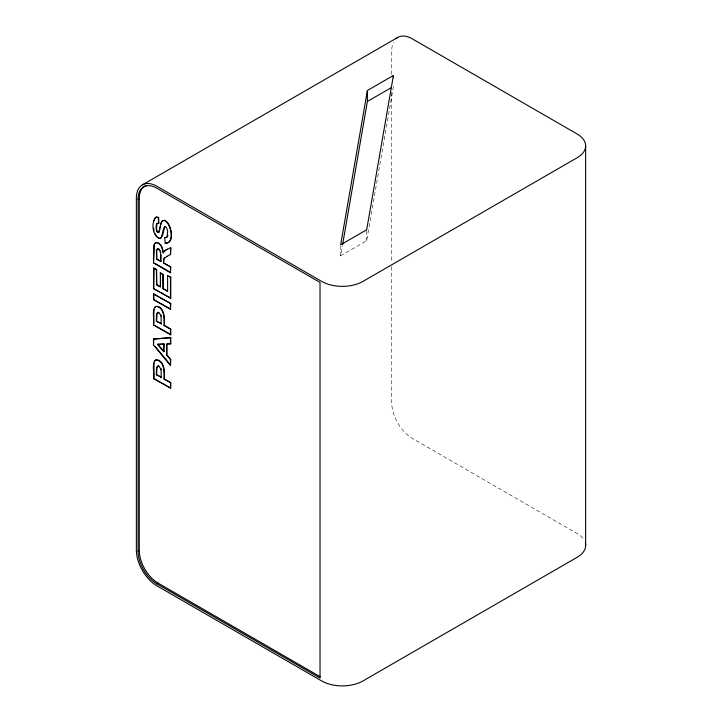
<?xml version="1.0" encoding="UTF-8"?>
<svg xmlns="http://www.w3.org/2000/svg" width="722" height="722" viewBox="0 0 722 722"><rect width="100%" height="100%" fill="white"/><g stroke="black" fill="none" stroke-linecap="round" stroke-linejoin="round"><path stroke-width="0.54" stroke-dasharray="3.61 2.71" d="M393.409 86.432L366.677 240.724L340.658 255.75L342.39 245.76M391.748 74.366L391.748 50.748A29.124 16.814 60 0 1 393.319 42.553M391.748 92.362L391.748 262.158M391.748 266.662L391.748 402.723A29.124 16.814 60 0 0 412.343 438.398L577.113 533.531A29.124 16.814 0 0 1 583.421 538.982M366.677 230.878L366.677 240.724M340.658 245.895L340.658 255.75"/><path stroke-width="1.08" d="M154.075 309.476L153.497 325.08C155.149 321.723 149.698 303.402 159.039 306.778C165.13 310.803 164.39 319.07 164.381 325.423L170.78 329.124L170.78 334.692L153.497 325.08M154.075 363.022L153.813 378.445L169.841 387.696M154.156 245.66L153.497 262.934L153.957 245.038L154.589 243.603L157.152 242.412C160.952 243.404 162.504 247.619 163.073 251.112M367.381 90.512L340.658 244.803L366.677 229.786L393.409 75.485L367.381 90.512L367.381 101.459L342.58 244.65M160.194 227.755L160.591 225.625M160.004 228.748L159.057 232.213L157.712 232.628L156.656 231.139L156.051 226.979L156.62 223.784L158.813 223.152L158.669 217.493L156.566 217.033L155.374 217.557M153.876 220.761L154.932 218.098M160.798 224.56L162.161 221.14M156.936 223.603L156.521 229.054L157.432 231.888L158.587 232.565M158.741 232.403L161.096 222.629L161.845 221.32L164.363 220.273C171.556 222.286 175.545 244.217 165.266 242.953L164.625 237.52L166.394 237.439M167.089 236.96L167.703 230.914L166.412 227.457L164.977 226.428L163.777 228.17L161.358 237.52M167.991 235.363L167.405 236.78L166.078 237.619L164.625 237.52M154.273 244.857L154.905 243.422M155.582 242.772L156.836 242.592C161.277 243.846 162.621 249.072 162.982 253.115L165.798 250.02M157.414 248.738L156.746 250.453L156.683 258.837L160.988 261.319L160.961 255.01M164.833 226.41L162.594 235.39L160.618 238.206M164.598 257.79L163.894 259.063L163.704 262.88L170.78 266.969L170.464 272.726L153.497 262.934M163.975 251.68L164.715 250.778M154.679 307.653L155.735 306.462M154.679 361.199L155.735 360.016M155.69 217.376C151.069 222.945 152.27 236.085 159.806 238.531L160.934 238.025M167.089 256.292L163.849 258.539L163.389 263.07L170.78 266.969M142.387 184.868L397.777 37.418M138.046 199.173A26.732 15.433 60 0 1 156.954 188.261L320.026 282.41L320.026 678.048L156.954 583.89A26.732 15.433 60 0 1 138.046 551.148L138.046 199.173L139.283 198.46A26.732 15.433 60 0 1 146.683 185.41M156.25 217.223L158.669 217.493M367.381 101.459L391.477 87.552M157.378 223.251L158.813 223.152M170.78 247.736L170.464 254.577L170.78 247.736L167.161 249.379M160.988 261.319L160.672 261.499C159.995 257.555 162.468 250.787 157.703 248.72L156.43 250.633L156.683 258.837M160.131 273.06L162.992 274.712L162.992 288.565L167.612 291.237L167.612 275.822L170.78 277.284L170.78 298.276L153.497 288.656L153.813 268.015L156.683 269.676L156.683 284.567L160.446 286.733L160.446 272.88L160.446 286.733M153.497 268.205L156.683 269.676M162.992 274.712L163.307 288.385M156.367 269.857L156.683 284.567M167.612 275.822L170.78 277.284M153.497 288.656L159.472 291.742M153.497 293.971L170.78 303.583L170.464 309.332L153.497 299.54L153.497 293.971L170.78 303.583M153.497 299.54L170.78 309.151M156.367 321.164L161.502 323.763L156.367 321.164L156.484 314.53L157.919 312.455C162.351 314.16 160.862 320.27 161.186 323.943M156.105 306.345C164.643 307.545 164.3 319.088 164.065 325.604L164.381 325.423M170.464 365.512L153.497 344.972L153.497 339.078L170.78 337.643L170.78 343.708L166.611 344.078L166.611 355.107L170.464 359.61L170.464 365.512L170.78 359.421L166.926 354.917L166.926 343.889L170.78 343.708M164.065 325.604L170.78 329.124M153.497 344.972L153.813 338.898M157.459 344.376L164.075 344.033L163.759 351.74L157.459 344.376L164.075 344.033M153.497 339.078L170.78 337.643M156.367 374.709L161.502 377.308L156.367 374.709L156.484 368.076L157.919 366C162.351 367.706 160.862 373.825 161.186 377.489M153.497 378.626L170.78 388.237L170.78 382.669L164.381 378.978C164.39 372.615 165.13 364.357 159.039 360.323C149.698 356.948 155.149 375.269 153.497 378.626L153.813 378.445M156.105 359.89C164.643 361.099 164.3 372.633 164.065 379.158L164.381 378.978M164.065 379.158L170.78 382.669M138.046 551.148L139.283 550.435L139.283 198.46M156.954 583.89L158.19 583.177L320.288 676.767M166.773 256.481L170.78 254.397M165.482 250.2L167.477 249.198M162.82 220.571L164.047 220.454C171.24 222.466 175.229 244.406 164.95 243.133M160.122 238.35L158.262 237.908M159.084 312.545L158.235 312.274L157.062 313.267L156.683 320.983M159.084 366.09L158.235 365.819L157.062 366.812L156.683 374.528M156.367 259.017L160.672 261.499M154.761 263.295L170.78 272.546M160.446 272.88L163.307 274.531M156.367 284.748L160.131 286.914M162.992 288.565L167.612 291.237M161.358 292.834L170.78 298.276M154.761 325.442L170.78 334.692M158.795 248.792L160.78 252.068M157.775 344.195L164.075 351.56M155.23 346.506L170.076 364.475M155.835 235.318L157.008 236.888M154.842 233.278L155.501 234.641M160.898 314.963L161.232 316.155M160.898 368.518L161.232 369.7M153.678 228.143L154.12 230.878M158.353 217.683L158.497 223.333M585.641 145.88L585.641 545.417M393.409 75.485L393.409 77.678M170.464 267.158L170.464 272.726M170.464 277.465L170.464 298.457M170.464 303.763L170.464 309.332M170.464 329.304L170.464 334.873M170.464 337.833L170.464 343.889M170.464 382.85L170.464 388.418M163.759 344.213L163.759 351.74M153.813 268.015L153.813 288.475M153.813 293.782L153.813 299.359M396.008 38.726A29.124 16.814 60 0 1 412.343 38.862L577.113 133.985A29.124 16.814 0 0 1 577.113 157.766L362.913 281.436A29.124 16.814 0 0 1 321.723 281.436L156.954 186.303A29.124 16.814 60 0 0 136.359 198.198L136.359 550.173A29.124 16.814 60 0 0 156.954 585.849L321.723 680.972A29.124 16.814 0 0 0 362.913 680.972L577.113 557.312A29.124 16.814 0 0 0 585.389 543.224M158.19 583.177A26.732 15.433 60 0 1 139.283 550.435"/></g></svg>
